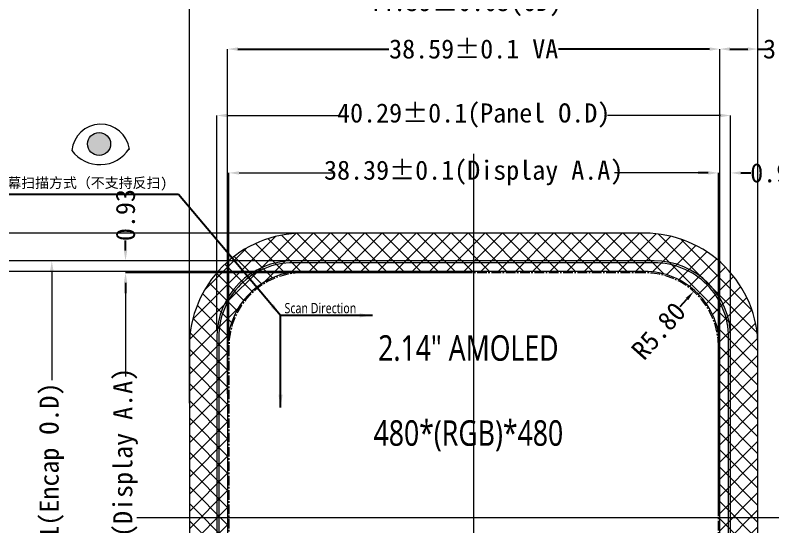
# Model space of a CAD drawing. Header units: millimetres. Extents: x 1134 to 2594, y -9 to 655.
# Drawn here: x 2336.6 to 2396, y 577.7 to 617.8 of the extents above; entities that cross this region are included whole.
import ezdxf
from ezdxf.lldxf.tags import DXFTag

# ---------------------------------------------------------------- set-up
doc = ezdxf.new("R2010")
doc.units = ezdxf.units.MM
doc.linetypes.add('CENTER2', pattern=[1.125, 0.75, -0.125, 0.125, -0.125])
doc.layers.get('0').update_dxf_attribs({"lineweight": 5})
doc.layers.get('Defpoints').update_dxf_attribs({"lineweight": 5})
for name, color, linetype, lineweight in [('CoverLens', 6, 'Continuous', 5), ('CoverLens Ink', 252, 'Continuous', 5), ('DIM', 3, 'Continuous', 5), ('Encap', 210, 'Continuous', 5), ('ITO', 2, 'Continuous', 5), ('POL', 202, 'Continuous', 5), ('TFPC', 50, 'Continuous', 5)]:
    doc.layers.add(name, color=color, linetype=linetype, lineweight=lineweight)
doc.styles.add('RD', font='ROMAND.shx', dxfattribs={"width": 0.8})
doc.styles.add('REX', font='')
doc.styles.add('汉字', font='')
doc.styles.get('REX').set_extended_font_data('STXihei')
doc.styles.get('汉字').set_extended_font_data('SimSun')
tags = doc.linetypes.add('CENTER', pattern=[0.6, 0.375, -0.075, 0.075, -0.075]).pattern_tags.tags
tags[10:11] = [DXFTag(74, 4), DXFTag(75, 0), DXFTag(340, '0'), DXFTag(46, 1.0), DXFTag(50, 0.0), DXFTag(44, 0.0), DXFTag(45, 0.0)]
tags[8:9] = [DXFTag(74, 4), DXFTag(75, 0), DXFTag(340, '0'), DXFTag(46, 1.0), DXFTag(50, 0.0), DXFTag(44, 0.0), DXFTag(45, 0.0)]
tags[6:7] = [DXFTag(74, 4), DXFTag(75, 0), DXFTag(340, '0'), DXFTag(46, 1.0), DXFTag(50, 0.0), DXFTag(44, 0.0), DXFTag(45, 0.0)]
tags[4:5] = [DXFTag(74, 4), DXFTag(75, 0), DXFTag(340, '0'), DXFTag(46, 1.0), DXFTag(50, 0.0), DXFTag(44, 0.0), DXFTag(45, 0.0)]
doc.dimstyles.new('DIM', dxfattribs={"dimtxt": 0.8, "dimasz": 0.8, "dimexe": 0, "dimexo": 0.5, "dimgap": 0.11, "dimtad": 0, "dimzin": 1, "dimdsep": 46, "dimtxsty": 'RD', "dimcen": 0, "dimclrd": 256, "dimclre": 256, "dimclrt": 256, "dimadec": 0, "dimazin": 0, "dimtm": 1e-09, "dimtfac": 1, "dimtofl": 0, "dimtmove": 0, "dimatfit": 3, "dimfxl": 1, "dimlwe": -1, "dimarcsym": 0})

# ---------------------------------------------------------------- blocks, each defined once
blk = doc.blocks.new('*D16')
at = {"layer": 'Defpoints', "color": 0, "lineweight": 5, "transparency": 16777216}
for p in [(2391.766, 605.469), (2353.376, 591.846), (2391.766, 591.846)]:
    blk.add_point(p, dxfattribs=at)
at = {"layer": 'DIM', "linetype": 'ByBlock', "lineweight": 5, "transparency": 16777216}
for p, q in [((2353.376, 592.346), (2353.376, 605.469)), ((2354.176, 605.469), (2361.526, 605.469)), ((2390.966, 605.469), (2383.616, 605.469)), ((2391.766, 592.346), (2391.766, 605.469))]:
    blk.add_line(p, q, dxfattribs=at)
at = {"layer": 'DIM', "lineweight": 5, "transparency": 16777216}
for points in [[(2354.176, 605.602), (2354.176, 605.336), (2353.376, 605.469)], [(2390.966, 605.602), (2390.966, 605.336), (2391.766, 605.469)]]:
    blk.add_solid(points, dxfattribs=at)
at = {"layer": 'DIM', "lineweight": 5, "transparency": 16777216, "insert": (2372.571, 605.469), "char_height": 1.5, "attachment_point": 5, "style": 'REX'}
blk.add_mtext('38.39±0.1(Display A.A)', dxfattribs=at)
blk = doc.blocks.new('*D17')
at = {"layer": 'Defpoints', "color": 0, "lineweight": 5, "transparency": 16777216}
for p in [(2392.716, 609.972), (2352.426, 592.576), (2392.716, 592.576)]:
    blk.add_point(p, dxfattribs=at)
at = {"layer": 'DIM', "linetype": 'ByBlock', "lineweight": 5, "transparency": 16777216}
for p, q in [((2352.426, 593.076), (2352.426, 609.972)), ((2353.226, 609.972), (2362.083, 609.972)), ((2391.916, 609.972), (2383.058, 609.972)), ((2392.716, 593.076), (2392.716, 609.972))]:
    blk.add_line(p, q, dxfattribs=at)
at = {"layer": 'DIM', "lineweight": 5, "transparency": 16777216}
for points in [[(2353.226, 610.106), (2353.226, 609.839), (2352.426, 609.972)], [(2391.916, 610.106), (2391.916, 609.839), (2392.716, 609.972)]]:
    blk.add_solid(points, dxfattribs=at)
at = {"layer": 'DIM', "lineweight": 5, "transparency": 16777216, "insert": (2372.571, 609.972), "char_height": 1.5, "attachment_point": 5, "style": 'REX'}
blk.add_mtext('40.29±0.1(Panel O.D)', dxfattribs=at)
blk = doc.blocks.new('*D18')
at = {"layer": 'Defpoints', "color": 0, "lineweight": 5, "transparency": 16777216}
for p in [(2359.176, 597.646), (2345.268, 559.256), (2359.176, 559.256)]:
    blk.add_point(p, dxfattribs=at)
at = {"layer": 'DIM', "linetype": 'ByBlock', "lineweight": 5, "transparency": 16777216}
for p, q in [((2358.676, 597.646), (2345.268, 597.646)), ((2345.268, 596.846), (2345.268, 589.496)), ((2345.268, 560.056), (2345.268, 567.406)), ((2358.676, 559.256), (2345.268, 559.256))]:
    blk.add_line(p, q, dxfattribs=at)
at = {"layer": 'DIM', "lineweight": 5, "transparency": 16777216}
for points in [[(2345.135, 596.846), (2345.402, 596.846), (2345.268, 597.646)], [(2345.135, 560.056), (2345.402, 560.056), (2345.268, 559.256)]]:
    blk.add_solid(points, dxfattribs=at)
at = {"layer": 'DIM', "lineweight": 5, "transparency": 16777216, "insert": (2345.268, 578.451), "char_height": 1.5, "attachment_point": 5, "rotation": 90, "style": 'REX'}
blk.add_mtext('38.39±0.1(Display A.A)', dxfattribs=at)
blk = doc.blocks.new('*D19')
at = {"layer": 'Defpoints', "color": 0, "lineweight": 5, "transparency": 16777216}
for p in [(2372.571, 598.576), (2333.384, 557.486), (2372.571, 557.486)]:
    blk.add_point(p, dxfattribs=at)
at = {"layer": 'DIM', "linetype": 'ByBlock', "lineweight": 5, "transparency": 16777216}
for p, q in [((2372.071, 598.576), (2333.384, 598.576)), ((2333.384, 597.776), (2333.384, 588.519)), ((2333.384, 558.286), (2333.384, 567.544)), ((2372.071, 557.486), (2333.384, 557.486))]:
    blk.add_line(p, q, dxfattribs=at)
at = {"layer": 'DIM', "lineweight": 5, "transparency": 16777216}
for points in [[(2333.251, 597.776), (2333.517, 597.776), (2333.384, 598.576)], [(2333.251, 558.286), (2333.517, 558.286), (2333.384, 557.486)]]:
    blk.add_solid(points, dxfattribs=at)
at = {"layer": 'DIM', "lineweight": 5, "transparency": 16777216, "insert": (2333.384, 578.031), "char_height": 1.5, "attachment_point": 5, "rotation": 90, "style": 'REX'}
blk.add_mtext('41.09±0.1(Panel O.D)', dxfattribs=at)
blk = doc.blocks.new('*D20')
at = {"layer": 'Defpoints', "color": 0, "lineweight": 5, "transparency": 16777216}
for p in [(2372.571, 598.576), (2339.487, 558.056), (2372.571, 558.056)]:
    blk.add_point(p, dxfattribs=at)
at = {"layer": 'DIM', "linetype": 'ByBlock', "lineweight": 5, "transparency": 16777216}
for p, q in [((2372.071, 598.576), (2339.487, 598.576)), ((2339.487, 597.776), (2339.487, 589.228)), ((2339.487, 558.856), (2339.487, 567.404)), ((2372.071, 558.056), (2339.487, 558.056))]:
    blk.add_line(p, q, dxfattribs=at)
at = {"layer": 'DIM', "lineweight": 5, "transparency": 16777216}
for points in [[(2339.354, 597.776), (2339.621, 597.776), (2339.487, 598.576)], [(2339.354, 558.856), (2339.621, 558.856), (2339.487, 558.056)]]:
    blk.add_solid(points, dxfattribs=at)
at = {"layer": 'DIM', "lineweight": 5, "transparency": 16777216, "insert": (2339.487, 578.316), "char_height": 1.5, "attachment_point": 5, "rotation": 90, "style": 'REX'}
blk.add_mtext('40.52±0.1(Encap O.D)', dxfattribs=at)
blk = doc.blocks.new('*D24')
at = {"layer": 'Defpoints', "color": 0, "lineweight": 5, "transparency": 16777216}
for p in [(2389.825, 596.176), (2385.966, 591.846)]:
    blk.add_point(p, dxfattribs=at)
at = {"layer": 'DIM', "lineweight": -2, "transparency": 16777216}
blk.add_line((2388.761, 594.982), (2389.293, 595.579), dxfattribs=at)
at = {"layer": 'DIM', "lineweight": 5, "transparency": 16777216}
blk.add_solid([(2389.194, 595.667), (2389.393, 595.49), (2389.825, 596.176)], dxfattribs=at)
at = {"layer": 'DIM', "lineweight": 5, "transparency": 16777216, "insert": (2387.069, 593.083), "char_height": 1.5, "attachment_point": 5, "rotation": 48.28544, "style": 'REX'}
blk.add_mtext('R5.80', dxfattribs=at)
blk = doc.blocks.new('*D25')
at = {"layer": 'Defpoints', "color": 0, "lineweight": 5, "transparency": 16777216}
for p in [(2392.716, 605.468), (2391.766, 578.451), (2392.716, 578.451)]:
    blk.add_point(p, dxfattribs=at)
at = {"layer": 'DIM', "lineweight": -2, "transparency": 16777216}
for p, q in [((2390.966, 605.468), (2390.166, 605.468)), ((2393.516, 605.468), (2394.316, 605.468))]:
    blk.add_line(p, q, dxfattribs=at)
at = {"layer": 'DIM', "transparency": 16777216}
for p, q in [((2391.766, 578.951), (2391.766, 605.468)), ((2392.716, 578.951), (2392.716, 605.468))]:
    blk.add_line(p, q, dxfattribs=at)
at = {"layer": 'DIM', "lineweight": 5, "transparency": 16777216}
for points in [[(2390.966, 605.602), (2390.966, 605.335), (2391.766, 605.468)], [(2393.516, 605.602), (2393.516, 605.335), (2392.716, 605.468)]]:
    blk.add_solid(points, dxfattribs=at)
at = {"layer": 'DIM', "lineweight": 5, "transparency": 16777216, "insert": (2396.297, 605.468), "char_height": 1.5, "attachment_point": 5, "style": 'REX'}
blk.add_mtext('0.95', dxfattribs=at)
blk = doc.blocks.new('*D26')
at = {"layer": 'Defpoints', "color": 0, "lineweight": 5, "transparency": 16777216}
for p in [(2345.268, 598.576), (2372.571, 598.576), (2372.571, 597.646)]:
    blk.add_point(p, dxfattribs=at)
at = {"layer": 'DIM', "lineweight": -2, "transparency": 16777216}
for p, q in [((2345.268, 599.376), (2345.268, 600.176)), ((2345.268, 596.846), (2345.268, 596.046))]:
    blk.add_line(p, q, dxfattribs=at)
at = {"layer": 'DIM', "transparency": 16777216}
for p, q in [((2372.071, 598.576), (2345.268, 598.576)), ((2372.071, 597.646), (2345.268, 597.646))]:
    blk.add_line(p, q, dxfattribs=at)
at = {"layer": 'DIM', "lineweight": 5, "transparency": 16777216}
for points in [[(2345.135, 599.376), (2345.402, 599.376), (2345.268, 598.576)], [(2345.135, 596.846), (2345.402, 596.846), (2345.268, 597.646)]]:
    blk.add_solid(points, dxfattribs=at)
at = {"layer": 'DIM', "lineweight": 5, "transparency": 16777216, "insert": (2345.268, 602.163), "char_height": 1.5, "attachment_point": 5, "rotation": 90, "style": 'REX'}
blk.add_mtext('0.93', dxfattribs=at)
blk = doc.blocks.new('*D27')
at = {"layer": 'Defpoints', "color": 0, "lineweight": 5, "transparency": 16777216}
for p in [(2394.866, 618.709), (2394.866, 587.076), (2350.276, 586.906)]:
    blk.add_point(p, dxfattribs=at)
at = {"layer": 'DIM', "transparency": 16777216}
for p, q in [((2350.276, 587.406), (2350.276, 618.709)), ((2394.866, 587.576), (2394.866, 618.709))]:
    blk.add_line(p, q, dxfattribs=at)
at = {"layer": 'DIM', "lineweight": -2, "transparency": 16777216}
for p, q in [((2351.076, 618.709), (2364.093, 618.709)), ((2394.066, 618.709), (2379.631, 618.709))]:
    blk.add_line(p, q, dxfattribs=at)
at = {"layer": 'DIM', "lineweight": 5, "transparency": 16777216}
for points in [[(2351.076, 618.843), (2351.076, 618.576), (2350.276, 618.709)], [(2394.066, 618.843), (2394.066, 618.576), (2394.866, 618.709)]]:
    blk.add_solid(points, dxfattribs=at)
at = {"layer": 'DIM', "lineweight": 5, "transparency": 16777216, "insert": (2371.862, 618.709), "char_height": 1.5, "attachment_point": 5, "style": 'REX'}
blk.add_mtext('\\A1;44.59±0.05(OD)', dxfattribs=at)
blk = doc.blocks.new('*D28')
at = {"layer": 'Defpoints', "color": 0, "lineweight": 5, "transparency": 16777216}
for p in [(2391.866, 615.182), (2353.276, 587.648), (2391.866, 586.957)]:
    blk.add_point(p, dxfattribs=at)
at = {"layer": 'DIM', "transparency": 16777216}
for p, q in [((2353.276, 588.148), (2353.276, 615.182)), ((2391.866, 587.457), (2391.866, 615.182))]:
    blk.add_line(p, q, dxfattribs=at)
at = {"layer": 'DIM', "lineweight": -2, "transparency": 16777216}
for p, q in [((2354.076, 615.182), (2365.924, 615.182)), ((2391.066, 615.182), (2379.218, 615.182))]:
    blk.add_line(p, q, dxfattribs=at)
at = {"layer": 'DIM', "lineweight": 5, "transparency": 16777216}
for points in [[(2354.076, 615.315), (2354.076, 615.048), (2353.276, 615.182)], [(2391.066, 615.315), (2391.066, 615.048), (2391.866, 615.182)]]:
    blk.add_solid(points, dxfattribs=at)
at = {"layer": 'DIM', "lineweight": 5, "transparency": 16777216, "insert": (2372.571, 615.182), "char_height": 1.5, "attachment_point": 5, "style": 'REX'}
blk.add_mtext('38.59%%P0.1 VA', dxfattribs=at)
blk = doc.blocks.new('*D29')
at = {"layer": 'Defpoints', "color": 0, "lineweight": 5, "transparency": 16777216}
for p in [(2361.415, 597.746), (2330.248, 559.156), (2362.934, 559.156)]:
    blk.add_point(p, dxfattribs=at)
at = {"layer": 'DIM', "transparency": 16777216}
for p, q in [((2360.915, 597.746), (2330.248, 597.746)), ((2362.434, 559.156), (2330.248, 559.156))]:
    blk.add_line(p, q, dxfattribs=at)
at = {"layer": 'DIM', "lineweight": -2, "transparency": 16777216}
for p, q in [((2330.248, 596.946), (2330.248, 585.098)), ((2330.248, 559.956), (2330.248, 571.804))]:
    blk.add_line(p, q, dxfattribs=at)
at = {"layer": 'DIM', "lineweight": 5, "transparency": 16777216}
for points in [[(2330.114, 596.946), (2330.381, 596.946), (2330.248, 597.746)], [(2330.114, 559.956), (2330.381, 559.956), (2330.248, 559.156)]]:
    blk.add_solid(points, dxfattribs=at)
at = {"layer": 'DIM', "lineweight": 5, "transparency": 16777216, "insert": (2330.248, 578.451), "char_height": 1.5, "attachment_point": 5, "rotation": 90, "style": 'REX'}
blk.add_mtext('38.59%%P0.1 VA', dxfattribs=at)
blk = doc.blocks.new('*D30')
at = {"layer": 'Defpoints', "color": 0, "lineweight": 5, "transparency": 16777216}
for p in [(2394.866, 615.182), (2394.866, 587.076), (2391.866, 586.957)]:
    blk.add_point(p, dxfattribs=at)
at = {"layer": 'DIM', "transparency": 16777216}
for p, q in [((2391.866, 587.457), (2391.866, 615.182)), ((2394.866, 587.576), (2394.866, 615.182))]:
    blk.add_line(p, q, dxfattribs=at)
at = {"layer": 'DIM', "lineweight": -2, "transparency": 16777216}
for p, q in [((2392.666, 615.182), (2394.066, 615.182)), ((2394.866, 615.182), (2395.666, 615.182))]:
    blk.add_line(p, q, dxfattribs=at)
at = {"layer": 'DIM', "lineweight": 5, "transparency": 16777216}
for points in [[(2392.666, 615.315), (2392.666, 615.048), (2391.866, 615.182)], [(2394.066, 615.315), (2394.066, 615.048), (2394.866, 615.182)]]:
    blk.add_solid(points, dxfattribs=at)
at = {"layer": 'DIM', "lineweight": 5, "transparency": 16777216, "insert": (2399.853, 615.182), "char_height": 1.5, "attachment_point": 5, "style": 'REX'}
blk.add_mtext('3.00%%P0.1', dxfattribs=at)
blk = doc.blocks.new('*D31')
at = {"layer": 'Defpoints', "color": 0, "lineweight": 5, "transparency": 16777216}
for p in [(2330.248, 600.746), (2361.945, 600.746), (2361.415, 597.746)]:
    blk.add_point(p, dxfattribs=at)
at = {"layer": 'DIM', "lineweight": -2, "transparency": 16777216}
for p, q in [((2330.248, 600.746), (2330.248, 601.546)), ((2330.248, 598.546), (2330.248, 599.946))]:
    blk.add_line(p, q, dxfattribs=at)
at = {"layer": 'DIM', "transparency": 16777216}
for p, q in [((2361.445, 600.746), (2330.248, 600.746)), ((2360.915, 597.746), (2330.248, 597.746))]:
    blk.add_line(p, q, dxfattribs=at)
at = {"layer": 'DIM', "lineweight": 5, "transparency": 16777216}
for points in [[(2330.114, 599.946), (2330.381, 599.946), (2330.248, 600.746)], [(2330.114, 598.546), (2330.381, 598.546), (2330.248, 597.746)]]:
    blk.add_solid(points, dxfattribs=at)
at = {"layer": 'DIM', "lineweight": 5, "transparency": 16777216, "insert": (2330.248, 605.734), "char_height": 1.5, "attachment_point": 5, "rotation": 90, "style": 'REX'}
blk.add_mtext('3.00%%P0.1', dxfattribs=at)
blk = doc.blocks.new('*D32')
at = {"layer": 'Defpoints', "color": 0, "lineweight": 5, "transparency": 16777216}
for p in [(2361.945, 600.746), (2326.838, 556.156), (2362.019, 556.156)]:
    blk.add_point(p, dxfattribs=at)
at = {"layer": 'DIM', "transparency": 16777216}
for p, q in [((2361.445, 600.746), (2326.838, 600.746)), ((2361.519, 556.156), (2326.838, 556.156))]:
    blk.add_line(p, q, dxfattribs=at)
at = {"layer": 'DIM', "lineweight": -2, "transparency": 16777216}
for p, q in [((2326.838, 599.946), (2326.838, 586.22)), ((2326.838, 556.956), (2326.838, 570.683))]:
    blk.add_line(p, q, dxfattribs=at)
at = {"layer": 'DIM', "lineweight": 5, "transparency": 16777216}
for points in [[(2326.704, 599.946), (2326.971, 599.946), (2326.838, 600.746)], [(2326.704, 556.956), (2326.971, 556.956), (2326.838, 556.156)]]:
    blk.add_solid(points, dxfattribs=at)
at = {"layer": 'DIM', "lineweight": 5, "transparency": 16777216, "insert": (2326.838, 578.451), "char_height": 1.5, "attachment_point": 5, "rotation": 90, "style": 'REX'}
blk.add_mtext('\\A1;44.59±0.05(OD)', dxfattribs=at)
blk = doc.blocks.new('R214MAK-001-CVL-V01-A')
at = {"layer": 'CoverLens Ink', "lineweight": 5}
h = blk.add_hatch(dxfattribs=at)
h.set_pattern_fill('ANSI37', color=252, scale=0.3)
edge = h.paths.add_edge_path()
edge.add_arc((2084.778, 561.403), 8.9, 270, 360)
edge.add_line((2093.678, 561.403), (2093.678, 588.194))
edge.add_arc((2084.778, 588.194), 8.9, 0, 90)
edge.add_line((2084.778, 597.094), (2057.987, 597.094))
edge.add_arc((2057.987, 588.194), 8.9, 90, 180)
edge.add_line((2049.087, 588.194), (2049.087, 561.403))
edge.add_arc((2057.987, 561.403), 8.9, 180, 270)
edge.add_line((2057.987, 552.503), (2084.778, 552.503))
edge = h.paths.add_edge_path(flags=16)
edge.add_arc((2084.778, 561.403), 5.9, 270, 360)
edge.add_line((2090.678, 561.403), (2090.678, 588.194))
edge.add_arc((2084.778, 588.194), 5.9, 0, 90)
edge.add_line((2084.778, 594.094), (2057.987, 594.094))
edge.add_arc((2057.987, 588.194), 5.9, 90, 180)
edge.add_line((2052.087, 588.194), (2052.087, 561.403))
edge.add_arc((2057.987, 561.403), 5.9, 180, 270)
edge.add_line((2057.987, 555.503), (2084.778, 555.503))
at = {"color": 1, "linetype": 'CENTER', "lineweight": 5}
for p, q in [((2071.383, 572.299), (2071.383, 577.299)), ((2068.883, 574.799), (2073.883, 574.799))]:
    blk.add_line(p, q, dxfattribs=at)
at = {"layer": 'CoverLens', "linetype": 'Continuous'}
blk.add_lwpolyline([(2084.778, 552.503, 0.414214), (2093.678, 561.403), (2093.678, 588.194, 0.414214), (2084.778, 597.094), (2057.987, 597.094, 0.414214), (2049.087, 588.194), (2049.087, 561.403, 0.414214), (2057.987, 552.503)], format="xyb", close=True, dxfattribs=at)
at = {"layer": 'CoverLens', "color": 1}
blk.add_lwpolyline([(2084.778, 555.503, 0.414214), (2090.678, 561.403), (2090.678, 588.194, 0.414214), (2084.778, 594.094), (2057.987, 594.094, 0.414214), (2052.087, 588.194), (2052.087, 561.403, 0.414214), (2057.987, 555.503)], format="xyb", close=True, dxfattribs=at)

msp = doc.modelspace()

# ---------------------------------------------------------------- hatches: boundary and pattern name
at = {"layer": 'TFPC', "lineweight": 5}
h = msp.add_hatch(color=1, dxfattribs=at)
h.dxf.hatch_style = 1
h.paths.add_polyline_path([(2344.097, 607.743, 1), (2342.295, 607.743, 1)])

# ---------------------------------------------------------------- linework, layer by layer
at = {"layer": 'Encap', "lineweight": 5}
for p, q in [((2386.716, 598.576), (2358.426, 598.576)), ((2352.426, 592.576), (2352.426, 563.556)), ((2392.716, 563.556), (2392.716, 592.576))]:
    msp.add_line(p, q, dxfattribs=at)
at = {"layer": 'Encap', "color": 1, "linetype": 'CENTER2', "lineweight": 5}
for p, q in [((2385.966, 597.646), (2359.176, 597.646)), ((2353.376, 591.846), (2353.376, 565.056)), ((2391.766, 565.056), (2391.766, 591.846))]:
    msp.add_line(p, q, dxfattribs=at)
at = {"layer": 'Encap', "lineweight": 5}
for centre, start, end in [((2358.426, 592.576), 90, 180), ((2386.716, 592.576), 0, 90)]:
    msp.add_arc(centre, 6, start, end, dxfattribs=at)
at = {"layer": 'Encap', "color": 1, "linetype": 'CENTER2', "lineweight": 5}
for centre, start, end in [((2359.176, 591.846), 90, 180), ((2385.966, 591.846), 0, 90)]:
    msp.add_arc(centre, 5.8, start, end, dxfattribs=at)
at = {"layer": 'ITO', "color": 1, "linetype": 'CENTER', "lineweight": 5}
for p, q in [((2372.571, 549.938), (2372.571, 606.964)), ((2346.147, 578.451), (2398.995, 578.451))]:
    msp.add_line(p, q, dxfattribs=at)
at = {"layer": 'POL'}
msp.add_lwpolyline([(2392.566, 563.557), (2392.566, 592.576, 0.414214), (2386.716, 598.426), (2358.426, 598.426, 0.414214), (2352.576, 592.576), (2352.576, 563.557)], format="xyb", dxfattribs=at)
at = {"layer": 'TFPC', "color": 2, "lineweight": 5}
msp.add_lwpolyline([(2341.062, 607.219, 0.520567), (2345.555, 607.356, 0.520567), (2345.555, 607.356, 0.520567), (2345.572, 607.341, 0.891864)], format="xyb", close=True, dxfattribs=at)
msp.add_circle((2343.196, 607.743), 0.901, dxfattribs=at)

# ---------------------------------------------------------------- block references
at = {"layer": 'DIM', "lineweight": 5}
msp.add_blockref('R214MAK-001-CVL-V01-A', (301.188, 3.653), dxfattribs=at)

# ---------------------------------------------------------------- texts
at = {"color": 152, "ltscale": 0.2, "true_color": 0x2776bb, "insert": (2372.156, 588.186), "char_height": 2, "width": 22.55847, "attachment_point": 5, "style": 'RD'}
msp.add_mtext('{\\fMicrosoft YaHei|b0|i0|c134|p34;\\C1;2.14" AMOLED\\P\\P480*(R\\C3;G\\C5;B\\C1;)*480}', dxfattribs=at)
at = {"layer": 'DIM', "color": 2, "lineweight": 5, "style": '汉字'}
msp.add_text('屏幕扫描方式（不支持反扫)', height=0.8, dxfattribs=at).set_placement((2334.906, 604.293))
at = {"layer": 'Encap', "color": 1, "lineweight": 5, "insert": (2363.366, 594.457), "char_height": 0.8, "width": 6.03825, "attachment_point": 9, "style": 'RD'}
msp.add_mtext('{\\fMicrosoft YaHei|b0|i0|c134|p34;Scan Direction}', dxfattribs=at)

# ---------------------------------------------------------------- dimensions: what is measured, and where the dimension line sits
at = {"layer": 'DIM', "lineweight": 5}
for base, p1, p2, text, override, picture, middle in [((2394.866, 618.709), (2350.276, 586.906), (2394.866, 587.076), '<>(OD)', {"dimtxt": 1.5, "dimgap": 0.11, "dimtxsty": 'REX', "dimtol": 1, "dimlim": 0, "dimtp": 0.05, "dimtm": 0.05, "dimtfac": 1, "dimtdec": 3, "dimfxl": 0.8, "dimtolj": 1, "dimarcsym": 1}, '*D27', (2371.862, 618.709)), ((2392.716, 609.972), (2352.426, 592.576), (2392.716, 592.576), '<>(Panel O.D)', {"dimtxt": 1.5, "dimtxsty": 'REX', "dimtol": 1, "dimtp": 0.1, "dimtm": 0.1, "dimfxl": 1.25, "dimlwd": 5, "dimlwe": 5, "dimarcsym": 1}, '*D17', (2372.571, 609.972)), ((2391.766, 605.469), (2353.376, 591.846), (2391.766, 591.846), '<>(Display A.A)', {"dimtxt": 1.5, "dimgap": 0.11, "dimtxsty": 'REX', "dimtol": 1, "dimlim": 0, "dimtp": 0.1, "dimtm": 0.1, "dimfxl": 1.25, "dimlwd": 5, "dimlwe": 5, "dimarcsym": 1}, '*D16', (2372.571, 605.469))]:
    dim = msp.add_linear_dim(base=base, p1=p1, p2=p2, text=text, dimstyle='DIM', override=override, dxfattribs=at)
    dim.commit()
    dim.dimension.update_dxf_attribs({"geometry": picture, "text_midpoint": middle, "dimtype": 160})
for base, p1, p2, text, picture, middle in [((2391.866, 615.182), (2353.276, 587.648), (2391.866, 586.957), '<>%%P0.1 VA', '*D28', (2372.571, 615.182)), ((2394.866, 615.182), (2391.866, 586.957), (2394.866, 587.076), '<>%%P0.1', '*D30', (2399.853, 615.182))]:
    dim = msp.add_linear_dim(base=base, p1=p1, p2=p2, text=text, dimstyle='DIM', override={"dimtxt": 1.5, "dimtxsty": 'REX', "dimfxl": 0.8, "dimarcsym": 1}, dxfattribs=at)
    dim.commit()
    dim.dimension.update_dxf_attribs({"geometry": picture, "text_midpoint": middle})
for base, p1, p2, text, override, picture, middle in [((2330.248, 600.746), (2361.415, 597.746), (2361.945, 600.746), '<>%%P0.1', {"dimtxt": 1.5, "dimtxsty": 'REX', "dimfxl": 0.8, "dimarcsym": 1}, '*D31', (2330.248, 605.734)), ((2326.838, 556.156), (2361.945, 600.746), (2362.019, 556.156), '<>(OD)', {"dimtxt": 1.5, "dimtxsty": 'REX', "dimtol": 1, "dimtp": 0.05, "dimtm": 0.05, "dimtdec": 3, "dimfxl": 0.8, "dimtolj": 1, "dimarcsym": 1}, '*D32', (2326.838, 578.451)), ((2330.248, 559.156), (2361.415, 597.746), (2362.934, 559.156), '<>%%P0.1 VA', {"dimtxt": 1.5, "dimtxsty": 'REX', "dimfxl": 0.8, "dimarcsym": 1}, '*D29', (2330.248, 578.451)), ((2345.268, 559.256), (2359.176, 597.646), (2359.176, 559.256), '<>(Display A.A)', {"dimtxt": 1.5, "dimgap": 0.11, "dimtxsty": 'REX', "dimtol": 1, "dimlim": 0, "dimtp": 0.1, "dimtm": 0.1, "dimfxl": 1.25, "dimlwd": 5, "dimlwe": 5, "dimarcsym": 1}, '*D18', (2345.268, 578.451))]:
    dim = msp.add_linear_dim(base=base, p1=p1, p2=p2, angle=90, text=text, dimstyle='DIM', override=override, dxfattribs=at)
    dim.commit()
    dim.dimension.update_dxf_attribs({"geometry": picture, "text_midpoint": middle})
dim = msp.add_linear_dim(base=(2392.716, 605.468), p1=(2391.766, 578.451), p2=(2392.716, 578.451), dimstyle='DIM', override={"dimtxt": 1.5, "dimtxsty": 'REX'}, dxfattribs=at)
dim.commit()
dim.dimension.update_dxf_attribs({"geometry": '*D25', "text_midpoint": (2396.297, 605.468)})
dim = msp.add_linear_dim(base=(2345.268, 598.576), p1=(2372.571, 597.646), p2=(2372.571, 598.576), angle=90, dimstyle='DIM', override={"dimtxt": 1.5, "dimtxsty": 'REX'}, dxfattribs=at)
dim.commit()
dim.dimension.update_dxf_attribs({"geometry": '*D26', "text_midpoint": (2345.268, 602.163)})
for base, p2, text, picture, middle in [((2333.384, 557.486), (2372.571, 557.486), '<>(Panel O.D)', '*D19', (2333.384, 578.031)), ((2339.487, 558.056), (2372.571, 558.056), '<>(Encap O.D)', '*D20', (2339.487, 578.316))]:
    dim = msp.add_linear_dim(base=base, p1=(2372.571, 598.576), p2=p2, angle=90, text=text, dimstyle='DIM', override={"dimtxt": 1.5, "dimtxsty": 'REX', "dimtol": 1, "dimtp": 0.1, "dimtm": 0.1, "dimfxl": 1.25, "dimlwd": 5, "dimlwe": 5, "dimarcsym": 1}, dxfattribs=at)
    dim.commit()
    dim.dimension.update_dxf_attribs({"geometry": picture, "text_midpoint": middle, "dimtype": 160})
dim = msp.add_radius_dim(center=(2385.966, 591.846), mpoint=(2389.825, 596.176), dimstyle='DIM', override={"dimtxt": 1.5, "dimtxsty": 'REX'}, dxfattribs=at)
dim.commit()
dim.dimension.update_dxf_attribs({"geometry": '*D24', "text_midpoint": (2387.069, 593.083), "dimtype": 164})

# ---------------------------------------------------------------- leaders
at = {"layer": 'DIM', "color": 2, "lineweight": 5}
msp.add_leader([(2357.412, 594.299), (2349.427, 603.773), (2335.055, 603.773)], dimstyle='DIM', override={"dimasz": 1, "dimzin": 0, "dimclrd": 2}, dxfattribs=at)
at = {"layer": 'Encap', "color": 1, "lineweight": 5}
for points in [[(2357.427, 587.084), (2357.412, 594.299), (2357.412, 594.299)], [(2364.627, 594.299), (2357.412, 594.299), (2357.412, 594.299)]]:
    msp.add_leader(points, dimstyle='DIM', override={"dimasz": 1, "dimzin": 0, "dimclrd": 1}, dxfattribs=at)

doc.saveas('drawing.dxf')
